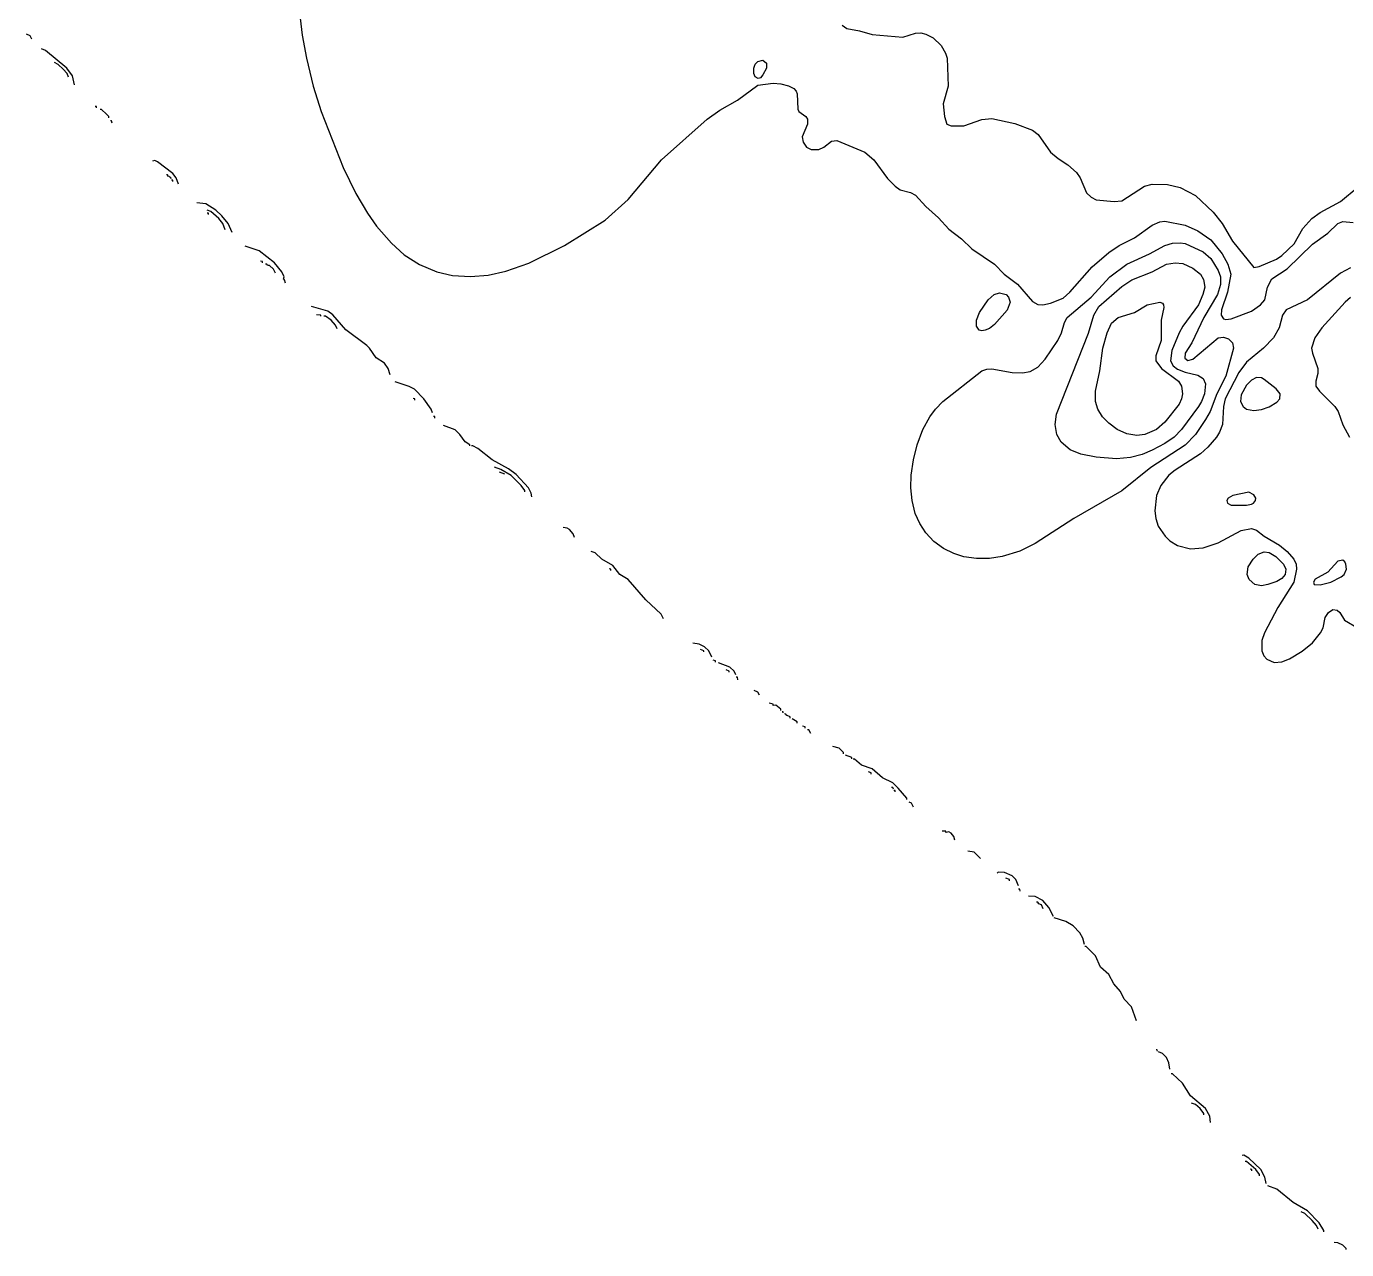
# Model space of a CAD drawing. Extents: x 474277 to 475042, y 254928 to 255625.
# Drawn here: x 474527.25 to 474567.03, y 255052.93 to 255089.81 of the extents above; entities that cross this region are included whole.
import ezdxf

# ---------------------------------------------------------------- set-up
doc = ezdxf.new("R2010")
doc.units = 0
doc.header["$MEASUREMENT"] = 0
doc.layers.add('BaseMapV2_DTM_export_MonNov09090547073261 — entities', color=1, linetype='CONTINUOUS')

msp = doc.modelspace()

# ---------------------------------------------------------------- linework, layer by layer
at = {"layer": 'BaseMapV2_DTM_export_MonNov09090547073261 — entities', "color": 15, "linetype": 'Continuous', "true_color": 0xb7484b}
for points in [[(474535.475, 255090.229, 90), (474535.557, 255089.539, 90), (474535.684, 255088.849, 90), (474535.893, 255088.005, 90), (474536.131, 255087.239, 90), (474536.793, 255085.552, 90), (474537.176, 255084.768, 90), (474537.527, 255084.171, 90), (474537.795, 255083.788, 90), (474538.249, 255083.267, 90), (474538.633, 255082.922, 90), (474539.093, 255082.626, 90), (474539.612, 255082.408, 90), (474540.09, 255082.298, 90), (474540.626, 255082.263, 90), (474541.163, 255082.308, 90), (474541.7, 255082.427, 90), (474542.39, 255082.67, 90), (474543.463, 255083.201, 90), (474544.69, 255083.963, 90), (474545.38, 255084.586, 90), (474546.39, 255085.782, 90), (474547.767, 255087.009, 90), (474548.141, 255087.279, 90), (474548.677, 255087.582, 90), (474549.291, 255088.031, 90), (474549.751, 255088.09, 90), (474549.981, 255088.077, 90), (474550.211, 255088.015, 90), (474550.379, 255087.929, 90), (474550.449, 255087.852, 90), (474550.476, 255087.775, 90), (474550.494, 255087.315, 90), (474550.531, 255087.239, 90), (474550.74, 255087.085, 90), (474550.789, 255087.009, 90), (474550.784, 255086.855, 90), (474550.63, 255086.472, 90), (474550.653, 255086.318, 90), (474550.762, 255086.165, 90), (474550.901, 255086.092, 90), (474551.131, 255086.092, 90), (474551.284, 255086.165, 90), (474551.514, 255086.344, 90), (474551.668, 255086.365, 90), (474552.511, 255086.015, 90), (474552.783, 255085.782, 90), (474553.201, 255085.22, 90), (474553.431, 255084.992, 90), (474553.585, 255084.878, 90), (474553.891, 255084.799, 90), (474554.045, 255084.714, 90), (474554.351, 255084.371, 90), (474554.735, 255084.032, 90), (474555.042, 255083.694, 90), (474555.425, 255083.4, 90), (474555.74, 255083.098, 90), (474556.424, 255082.638, 90), (474556.717, 255082.331, 90), (474557.112, 255082.03, 90), (474557.572, 255081.508, 90), (474557.725, 255081.421, 90), (474557.879, 255081.415, 90), (474558.109, 255081.465, 90), (474558.492, 255081.614, 90), (474558.697, 255081.795, 90), (474559.367, 255082.561, 90), (474559.872, 255082.99, 90), (474560.179, 255083.2, 90), (474560.639, 255083.436, 90), (474561.176, 255083.814, 90), (474561.406, 255083.914, 90), (474561.559, 255083.929, 90), (474562.172, 255083.812, 90), (474562.556, 255083.645, 90), (474562.939, 255083.369, 90), (474563.284, 255082.945, 90), (474563.46, 255082.638, 90), (474563.546, 255082.331, 90), (474563.447, 255081.795, 90), (474563.263, 255081.258, 90), (474563.25, 255081.104, 90), (474563.323, 255080.99, 90), (474563.399, 255080.966, 90), (474563.553, 255080.986, 90), (474564.166, 255081.223, 90), (474564.439, 255081.411, 90), (474564.571, 255081.564, 90), (474564.646, 255081.948, 90), (474564.779, 255082.196, 90), (474565.239, 255082.494, 90), (474566.006, 255083.242, 90), (474566.466, 255083.574, 90), (474566.77, 255083.865, 90), (474566.926, 255083.92, 90), (474567.233, 255083.895, 90)], [(474527.41, 255089.424, 90), (474527.361, 255089.517, 90), (474527.246, 255089.575, 90)], [(474551.834, 255089.846, 89.75), (474551.974, 255089.738, 89.75), (474552.358, 255089.677, 89.75), (474552.741, 255089.565, 89.75), (474553.661, 255089.486, 89.75), (474554.045, 255089.604, 89.75), (474554.198, 255089.608, 89.75), (474554.351, 255089.569, 89.75), (474554.573, 255089.462, 89.75), (474554.812, 255089.232, 89.75), (474554.947, 255089.002, 89.75), (474554.994, 255088.849, 89.75), (474555.031, 255088.005, 89.75), (474554.875, 255087.469, 89.75), (474554.92, 255087.085, 89.75), (474554.986, 255086.855, 89.75), (474555.118, 255086.807, 89.75), (474555.502, 255086.806, 89.75), (474556.038, 255086.999, 89.75), (474556.345, 255087.031, 89.75), (474557.035, 255086.875, 89.75), (474557.572, 255086.679, 89.75), (474557.735, 255086.548, 89.75), (474558.109, 255086.015, 89.75), (474558.339, 255085.822, 89.75), (474558.637, 255085.628, 89.75), (474558.892, 255085.398, 89.75), (474559.003, 255085.245, 89.75), (474559.2, 255084.785, 89.75), (474559.335, 255084.654, 89.75), (474559.489, 255084.577, 89.75), (474560.025, 255084.524, 89.75), (474560.256, 255084.547, 89.75), (474560.946, 255084.987, 89.75), (474561.176, 255085.052, 89.75), (474561.636, 255085.042, 89.75), (474562.019, 255084.953, 89.75), (474562.484, 255084.708, 89.75), (474563.016, 255084.208, 89.75), (474563.286, 255083.865, 89.75), (474563.598, 255083.328, 89.75), (474564.243, 255082.536, 89.75), (474564.396, 255082.562, 89.75), (474564.921, 255082.791, 89.75), (474565.086, 255082.899, 89.75), (474565.457, 255083.251, 89.75), (474565.716, 255083.711, 89.75), (474565.984, 255084.018, 89.75), (474566.236, 255084.2, 89.75), (474566.85, 255084.529, 89.75), (474567.386, 255084.968, 89.75)], [(474528.7, 255088.044, 90), (474528.636, 255088.312, 90), (474528.463, 255088.542, 90), (474527.821, 255089.076, 90), (474527.706, 255089.127, 90)], [(474528.52, 255088.274, 89.75), (474528.474, 255088.389, 89.75), (474528.358, 255088.521, 89.75), (474528.205, 255088.659, 89.75), (474528.09, 255088.716, 89.75)], [(474549.298, 255088.235, 90), (474549.214, 255088.283, 90), (474549.174, 255088.389, 90), (474549.165, 255088.542, 90), (474549.214, 255088.668, 90), (474549.291, 255088.748, 90), (474549.444, 255088.787, 90), (474549.556, 255088.695, 90), (474549.548, 255088.542, 90), (474549.444, 255088.344, 90), (474549.367, 255088.257, 90), (474549.298, 255088.235, 90)], [(474529.36, 255087.354, 90), (474529.36, 255087.392, 90), (474529.317, 255087.394, 90)], [(474529.728, 255087.047, 90), (474529.728, 255087.085, 90), (474529.656, 255087.162, 90), (474529.508, 255087.302, 90), (474529.47, 255087.302, 90)], [(474529.827, 255086.893, 90), (474529.815, 255086.954, 90), (474529.777, 255086.954, 90)], [(474531.831, 255085.053, 90), (474531.762, 255085.245, 90), (474531.655, 255085.369, 90), (474531.195, 255085.723, 90), (474531.119, 255085.763, 90), (474531.049, 255085.743, 90)], [(474531.532, 255085.283, 89.75), (474531.502, 255085.334, 89.75), (474531.464, 255085.334, 89.75)], [(474531.607, 255085.207, 89.75), (474531.604, 255085.245, 89.75), (474531.54, 255085.279, 89.75)], [(474531.656, 255085.13, 89.75), (474531.655, 255085.17, 89.75), (474531.617, 255085.172, 89.75)], [(474533.449, 255083.596, 90), (474533.323, 255083.865, 90), (474533.14, 255084.095, 90), (474532.959, 255084.262, 90), (474532.652, 255084.452, 90), (474532.384, 255084.482, 90)], [(474533.235, 255083.673, 89.75), (474533.165, 255083.865, 89.75), (474533.043, 255084.018, 89.75), (474532.805, 255084.224, 89.75), (474532.69, 255084.268, 89.75)], [(474532.733, 255084.133, 89.5), (474532.733, 255084.171, 89.5), (474532.69, 255084.174, 89.5)], [(474534.991, 255082.182, 90), (474535.01, 255082.255, 90), (474534.941, 255082.408, 90), (474534.722, 255082.675, 90), (474534.262, 255083.04, 90), (474533.841, 255083.176, 90)], [(474556.655, 255073.82, 90.25), (474556.268, 255073.763, 90.25), (474555.885, 255073.76, 90.25), (474555.502, 255073.816, 90.25), (474555.195, 255073.91, 90.25), (474554.888, 255074.061, 90.25), (474554.594, 255074.28, 90.25), (474554.351, 255074.535, 90.25), (474554.169, 255074.817, 90.25), (474554.034, 255075.124, 90.25), (474553.938, 255075.507, 90.25), (474553.903, 255075.89, 90.25), (474553.916, 255076.274, 90.25), (474553.98, 255076.734, 90.25), (474554.092, 255077.194, 90.25), (474554.262, 255077.654, 90.25), (474554.471, 255078.037, 90.25), (474554.641, 255078.267, 90.25), (474554.861, 255078.497, 90.25), (474556.038, 255079.423, 90.25), (474556.192, 255079.473, 90.25), (474556.345, 255079.478, 90.25), (474556.958, 255079.369, 90.25), (474557.265, 255079.357, 90.25), (474557.495, 255079.406, 90.25), (474557.725, 255079.532, 90.25), (474557.955, 255079.776, 90.25), (474558.333, 255080.338, 90.25), (474558.445, 255080.568, 90.25), (474558.533, 255080.874, 90.25), (474558.617, 255081.028, 90.25), (474559.335, 255081.639, 90.25), (474559.904, 255082.255, 90.25), (474560.409, 255082.634, 90.25), (474561.099, 255082.946, 90.25), (474561.559, 255083.202, 90.25), (474561.789, 255083.274, 90.25), (474562.019, 255083.285, 90.25), (474562.172, 255083.256, 90.25), (474562.709, 255083.006, 90.25), (474562.939, 255082.804, 90.25), (474563.169, 255082.45, 90.25), (474563.234, 255082.255, 90.25), (474563.235, 255082.025, 90.25), (474563.145, 255081.718, 90.25), (474562.736, 255081.028, 90.25), (474562.374, 255080.261, 90.25), (474562.174, 255079.954, 90.25), (474562.158, 255079.801, 90.25), (474562.249, 255079.735, 90.25), (474562.402, 255079.769, 90.25), (474563.169, 255080.419, 90.25), (474563.323, 255080.435, 90.25), (474563.476, 255080.388, 90.25), (474563.598, 255080.261, 90.25), (474563.629, 255080.108, 90.25), (474563.393, 255079.264, 90.25), (474563.125, 255078.727, 90.25), (474562.923, 255078.191, 90.25), (474562.786, 255077.95, 90.25), (474562.476, 255077.501, 90.25), (474562.172, 255077.183, 90.25), (474561.137, 255076.504, 90.25), (474560.256, 255075.808, 90.25), (474558.811, 255074.97, 90.25), (474557.649, 255074.211, 90.25), (474557.188, 255073.986, 90.25), (474556.655, 255073.82, 90.25)], [(474534.359, 255082.676, 89.75), (474534.359, 255082.715, 89.75), (474534.301, 255082.729, 89.75)], [(474534.526, 255082.6, 89.75), (474534.492, 255082.642, 89.75), (474534.454, 255082.642, 89.75)], [(474534.75, 255082.37, 89.75), (474534.694, 255082.485, 89.75), (474534.569, 255082.597, 89.75), (474534.531, 255082.599, 89.75)], [(474560.524, 255076.811, 90.5), (474560.102, 255076.771, 90.5), (474559.489, 255076.817, 90.5), (474559.029, 255076.905, 90.5), (474558.704, 255077.041, 90.5), (474558.434, 255077.271, 90.5), (474558.298, 255077.501, 90.5), (474558.248, 255077.807, 90.5), (474558.29, 255078.114, 90.5), (474559.259, 255080.552, 90.5), (474559.414, 255081.104, 90.5), (474559.565, 255081.357, 90.5), (474560.256, 255081.961, 90.5), (474560.562, 255082.162, 90.5), (474561.176, 255082.411, 90.5), (474561.607, 255082.638, 90.5), (474561.866, 255082.675, 90.5), (474562.096, 255082.654, 90.5), (474562.402, 255082.52, 90.5), (474562.632, 255082.331, 90.5), (474562.723, 255082.178, 90.5), (474562.76, 255081.948, 90.5), (474562.703, 255081.718, 90.5), (474562.568, 255081.411, 90.5), (474562.096, 255080.764, 90.5), (474561.984, 255080.568, 90.5), (474561.769, 255080.031, 90.5), (474561.732, 255079.724, 90.5), (474561.812, 255079.571, 90.5), (474561.942, 255079.475, 90.5), (474562.172, 255079.379, 90.5), (474562.556, 255079.29, 90.5), (474562.709, 255079.191, 90.5), (474562.785, 255079.034, 90.5), (474562.75, 255078.727, 90.5), (474562.665, 255078.497, 90.5), (474562.572, 255078.344, 90.5), (474562.06, 255077.654, 90.5), (474561.839, 255077.424, 90.5), (474561.559, 255077.229, 90.5), (474561.176, 255077.031, 90.5), (474560.869, 255076.903, 90.5), (474560.524, 255076.811, 90.5)], [(474567.156, 255082.526, 90), (474566.85, 255082.365, 90), (474565.853, 255081.563, 90), (474565.217, 255081.258, 90), (474565.105, 255081.104, 90), (474565.006, 255080.721, 90), (474564.827, 255080.414, 90), (474564.533, 255080.108, 90), (474564.013, 255079.685, 90), (474563.783, 255079.371, 90), (474563.372, 255078.574, 90), (474563.323, 255078.344, 90), (474563.294, 255077.807, 90), (474563.208, 255077.577, 90), (474563.11, 255077.424, 90), (474562.851, 255077.117, 90), (474562.632, 255076.919, 90), (474561.866, 255076.43, 90), (474561.673, 255076.274, 90), (474561.435, 255075.967, 90), (474561.31, 255075.66, 90), (474561.256, 255075.2, 90), (474561.284, 255074.97, 90), (474561.358, 255074.74, 90), (474561.562, 255074.434, 90), (474561.712, 255074.295, 90), (474561.942, 255074.156, 90), (474562.326, 255074.057, 90), (474562.709, 255074.08, 90), (474563.169, 255074.237, 90), (474563.859, 255074.607, 90), (474564.166, 255074.67, 90), (474564.319, 255074.616, 90), (474564.552, 255074.434, 90), (474565.009, 255074.167, 90), (474565.242, 255073.974, 90), (474565.446, 255073.744, 90), (474565.511, 255073.59, 90), (474565.521, 255073.437, 90), (474565.444, 255073.053, 90), (474564.966, 255072.287, 90), (474564.564, 255071.52, 90), (474564.48, 255071.29, 90), (474564.48, 255070.983, 90), (474564.544, 255070.83, 90), (474564.626, 255070.731, 90), (474564.856, 255070.623, 90), (474565.086, 255070.644, 90), (474565.316, 255070.738, 90), (474565.7, 255070.973, 90), (474566.006, 255071.224, 90), (474566.249, 255071.52, 90), (474566.326, 255071.673, 90), (474566.393, 255071.98, 90), (474566.491, 255072.133, 90), (474566.62, 255072.224, 90), (474566.754, 255072.21, 90), (474566.831, 255072.133, 90), (474566.969, 255071.903, 90), (474567.386, 255071.667, 90)], [(474535.055, 255082.063, 90), (474535.029, 255082.17, 90), (474534.991, 255082.17, 90)], [(474556.143, 255080.644, 90.25), (474556.038, 255080.628, 90.25), (474555.962, 255080.652, 90.25), (474555.885, 255080.765, 90.25), (474555.883, 255080.951, 90.25), (474555.972, 255081.181, 90.25), (474556.237, 255081.564, 90.25), (474556.416, 255081.718, 90.25), (474556.575, 255081.768, 90.25), (474556.778, 255081.718, 90.25), (474556.849, 255081.641, 90.25), (474556.891, 255081.488, 90.25), (474556.805, 255081.251, 90.25), (474556.422, 255080.819, 90.25), (474556.268, 255080.699, 90.25), (474556.143, 255080.644, 90.25)], [(474567.156, 255081.63, 89.75), (474566.99, 255081.488, 89.75), (474566.284, 255080.721, 89.75), (474566.075, 255080.414, 89.75), (474565.979, 255080.108, 89.75), (474566.003, 255079.954, 89.75), (474566.168, 255079.494, 89.75), (474566.164, 255079.341, 89.75), (474566.106, 255079.111, 89.75), (474566.109, 255078.958, 89.75), (474566.215, 255078.804, 89.75), (474566.679, 255078.344, 89.75), (474566.778, 255078.191, 89.75), (474566.926, 255077.793, 89.75), (474567.121, 255077.424, 89.75)], [(474538.208, 255079.303, 90), (474538.149, 255079.494, 90), (474538.041, 255079.648, 90), (474537.789, 255079.812, 90), (474537.591, 255080.108, 90), (474537.509, 255080.184, 90), (474536.869, 255080.661, 90), (474536.486, 255081.106, 90), (474536.333, 255081.222, 90), (474535.834, 255081.361, 90)], [(474560.954, 255077.501, 90.75), (474560.716, 255077.474, 90.75), (474560.409, 255077.523, 90.75), (474560.125, 255077.654, 90.75), (474559.872, 255077.841, 90.75), (474559.679, 255078.037, 90.75), (474559.536, 255078.267, 90.75), (474559.471, 255078.497, 90.75), (474559.469, 255078.804, 90.75), (474559.597, 255079.418, 90.75), (474559.692, 255080.108, 90.75), (474559.819, 255080.568, 90.75), (474559.949, 255080.855, 90.75), (474560.155, 255081.028, 90.75), (474560.639, 255081.182, 90.75), (474561.022, 255081.415, 90.75), (474561.406, 255081.49, 90.75), (474561.482, 255081.463, 90.75), (474561.521, 255081.411, 90.75), (474561.527, 255081.334, 90.75), (474561.448, 255080.951, 90.75), (474561.448, 255080.338, 90.75), (474561.285, 255079.878, 90.75), (474561.29, 255079.724, 90.75), (474561.456, 255079.494, 90.75), (474561.972, 255079.111, 90.75), (474562.059, 255078.958, 90.75), (474562.093, 255078.727, 90.75), (474562.063, 255078.574, 90.75), (474561.987, 255078.421, 90.75), (474561.559, 255077.869, 90.75), (474561.309, 255077.654, 90.75), (474560.954, 255077.501, 90.75)], [(474536.117, 255081.066, 89.75), (474536.117, 255081.104, 89.75), (474535.987, 255081.108, 89.75)], [(474536.614, 255080.683, 89.75), (474536.562, 255080.798, 89.75), (474536.427, 255080.951, 89.75), (474536.256, 255081.072, 89.75), (474536.214, 255081.066, 89.75)], [(474564.473, 255078.257, 89.75), (474564.703, 255078.333, 89.75), (474564.933, 255078.472, 89.75), (474565.022, 255078.574, 89.75), (474565.035, 255078.727, 89.75), (474564.911, 255078.881, 89.75), (474564.549, 255079.161, 89.75), (474564.473, 255079.206, 89.75), (474564.319, 255079.216, 89.75), (474564.166, 255079.141, 89.75), (474564.013, 255078.985, 89.75), (474563.859, 255078.697, 89.75), (474563.833, 255078.497, 89.75), (474563.914, 255078.344, 89.75), (474564.022, 255078.267, 89.75), (474564.243, 255078.227, 89.75), (474564.473, 255078.257, 89.75)], [(474539.488, 255078.152, 90), (474539.443, 255078.267, 90), (474539.228, 255078.574, 90), (474538.94, 255078.866, 90), (474538.786, 255078.946, 90), (474538.364, 255079.089, 90)], [(474538.949, 255078.536, 89.75), (474538.949, 255078.574, 89.75), (474538.901, 255078.583, 89.75)], [(474539.559, 255077.999, 90), (474539.553, 255078.047, 90), (474539.515, 255078.047, 90)], [(474540.612, 255077.156, 90), (474540.612, 255077.194, 90), (474540.473, 255077.277, 90), (474540.311, 255077.501, 90), (474540.166, 255077.643, 90), (474539.821, 255077.77, 90)], [(474542.484, 255075.622, 90), (474542.462, 255075.737, 90), (474542.377, 255075.89, 90), (474542.007, 255076.297, 90), (474541.777, 255076.462, 90), (474541.281, 255076.734, 90), (474540.856, 255077.083, 90), (474540.703, 255077.16, 90), (474540.659, 255077.156, 90)], [(474542.271, 255075.775, 89.75), (474542.271, 255075.814, 89.75), (474542.159, 255075.967, 89.75), (474541.853, 255076.267, 89.75), (474541.547, 255076.445, 89.75), (474541.355, 255076.513, 89.75)], [(474541.662, 255076.306, 89.5), (474541.508, 255076.364, 89.5)], [(474564.166, 255075.4, 89.75), (474564.233, 255075.43, 89.75), (474564.294, 255075.507, 89.75), (474564.297, 255075.584, 89.75), (474564.243, 255075.682, 89.75), (474564.089, 255075.763, 89.75), (474563.607, 255075.66, 89.75), (474563.464, 255075.584, 89.75), (474563.423, 255075.507, 89.75), (474563.443, 255075.43, 89.75), (474563.553, 255075.375, 89.75), (474564.013, 255075.367, 89.75), (474564.166, 255075.4, 89.75)], [(474543.766, 255074.395, 90), (474543.727, 255074.51, 90), (474543.617, 255074.637, 90), (474543.54, 255074.682, 90), (474543.425, 255074.698, 90)], [(474546.452, 255071.942, 90), (474546.377, 255072.082, 90), (474545.917, 255072.52, 90), (474545.38, 255073.127, 90), (474545.133, 255073.283, 90), (474544.92, 255073.552, 90), (474544.588, 255073.744, 90), (474544.384, 255073.934, 90), (474544.269, 255073.979, 90)], [(474564.659, 255072.977, 90.25), (474564.473, 255072.94, 90.25), (474564.266, 255072.977, 90.25), (474564.099, 255073.13, 90.25), (474564.04, 255073.283, 90.25), (474564.071, 255073.513, 90.25), (474564.215, 255073.744, 90.25), (474564.366, 255073.897, 90.25), (474564.549, 255073.965, 90.25), (474564.703, 255073.946, 90.25), (474564.906, 255073.82, 90.25), (474565.135, 255073.59, 90.25), (474565.201, 255073.437, 90.25), (474565.179, 255073.283, 90.25), (474565.086, 255073.159, 90.25), (474564.933, 255073.069, 90.25), (474564.659, 255072.977, 90.25)], [(474566.236, 255072.971, 89.75), (474566.561, 255073.053, 89.75), (474566.869, 255073.207, 89.75), (474566.963, 255073.283, 89.75), (474567.028, 255073.437, 89.75), (474567.016, 255073.59, 89.75), (474566.977, 255073.667, 89.75), (474566.926, 255073.711, 89.75), (474566.773, 255073.687, 89.75), (474566.466, 255073.351, 89.75), (474566.083, 255073.136, 89.75), (474566.04, 255073.053, 89.75), (474566.059, 255072.977, 89.75), (474566.236, 255072.971, 89.75)], [(474544.858, 255073.398, 89.75), (474544.858, 255073.437, 89.75), (474544.805, 255073.451, 89.75)], [(474547.905, 255070.791, 90), (474547.814, 255070.983, 90), (474547.681, 255071.103, 90), (474547.527, 255071.176, 90), (474547.336, 255071.214, 90)], [(474547.659, 255070.945, 89.75), (474547.659, 255070.983, 89.75), (474547.566, 255071.02, 89.75)], [(474548.018, 255070.638, 90), (474548.018, 255070.676, 90), (474547.949, 255070.702, 90)], [(474548.632, 255070.255, 90), (474548.58, 255070.37, 90), (474548.447, 255070.488, 90), (474548.102, 255070.616, 90)], [(474548.426, 255070.331, 89.75), (474548.426, 255070.37, 89.75), (474548.332, 255070.406, 89.75)], [(474548.692, 255070.101, 90), (474548.677, 255070.181, 90), (474548.639, 255070.181, 90)], [(474549.344, 255069.641, 90), (474549.291, 255069.734, 90), (474549.176, 255069.783, 90)], [(474549.751, 255069.335, 90), (474549.751, 255069.373, 90), (474549.636, 255069.398, 90)], [(474549.986, 255069.181, 90), (474549.984, 255069.22, 90), (474549.828, 255069.342, 90), (474549.751, 255069.335, 90)], [(474550.058, 255069.105, 90), (474550.058, 255069.143, 90), (474550.019, 255069.143, 90)], [(474550.162, 255069.028, 90), (474550.134, 255069.073, 90), (474550.096, 255069.076, 90)], [(474550.26, 255068.951, 90), (474550.26, 255068.99, 90), (474550.173, 255069.026, 90)], [(474550.478, 255068.798, 90), (474550.478, 255068.836, 90), (474550.326, 255068.924, 90)], [(474550.712, 255068.645, 90), (474550.712, 255068.683, 90), (474550.633, 255068.71, 90)], [(474550.884, 255068.491, 90), (474550.824, 255068.598, 90), (474550.786, 255068.598, 90)], [(474551.877, 255067.878, 90), (474551.877, 255067.916, 90), (474551.744, 255068.041, 90), (474551.553, 255068.09, 90)], [(474552.12, 255067.724, 90), (474552.12, 255067.763, 90), (474551.936, 255067.832, 90)], [(474553.778, 255066.498, 90), (474553.778, 255066.536, 90), (474553.519, 255066.843, 90), (474553.355, 255066.998, 90), (474553.048, 255067.146, 90), (474552.741, 255067.424, 90), (474552.418, 255067.533, 90), (474552.205, 255067.712, 90), (474552.166, 255067.714, 90)], [(474552.709, 255067.264, 89.75), (474552.709, 255067.303, 89.75), (474552.626, 255067.329, 89.75)], [(474553.376, 255066.804, 89.75), (474553.355, 255066.859, 89.75), (474553.316, 255066.862, 89.75)], [(474553.434, 255066.728, 89.75), (474553.431, 255066.769, 89.75), (474553.393, 255066.772, 89.75)], [(474553.984, 255066.268, 90), (474553.925, 255066.383, 90), (474553.853, 255066.42, 90)], [(474554.957, 255065.501, 90), (474554.957, 255065.539, 90), (474554.85, 255065.54, 90)], [(474555.232, 255065.271, 90), (474555.195, 255065.386, 90), (474555.118, 255065.477, 90), (474555.042, 255065.522, 90), (474554.965, 255065.501, 90)], [(474556, 255064.719, 90), (474555.808, 255064.91, 90), (474555.617, 255064.944, 90)], [(474557.143, 255063.891, 90), (474557.066, 255064.082, 90), (474556.958, 255064.193, 90), (474556.728, 255064.297, 90), (474556.537, 255064.309, 90), (474556.502, 255064.274, 90)], [(474556.88, 255064.044, 89.75), (474556.88, 255064.082, 89.75), (474556.767, 255064.127, 89.75)], [(474557.198, 255063.737, 90), (474557.188, 255063.794, 90), (474557.15, 255063.794, 90)], [(474558.197, 255062.971, 90), (474558.058, 255063.239, 90), (474557.879, 255063.455, 90), (474557.649, 255063.574, 90), (474557.451, 255063.584, 90)], [(474557.758, 255063.354, 89.75), (474557.725, 255063.4, 89.75), (474557.687, 255063.399, 89.75)], [(474557.893, 255063.201, 89.75), (474557.835, 255063.316, 89.75), (474557.764, 255063.352, 89.75)], [(474559.136, 255062.127, 90), (474559.081, 255062.319, 90), (474558.994, 255062.472, 90), (474558.799, 255062.684, 90), (474558.569, 255062.818, 90), (474558.224, 255062.929, 90)], [(474560.701, 255059.827, 90), (474560.552, 255060.249, 90), (474560.327, 255060.479, 90), (474560.22, 255060.709, 90), (474560.021, 255060.939, 90), (474559.872, 255061.216, 90), (474559.617, 255061.437, 90), (474559.472, 255061.782, 90), (474559.182, 255062.065, 90), (474559.144, 255062.065, 90)], [(474561.333, 255058.907, 90), (474561.329, 255058.947, 90), (474561.291, 255058.947, 90)], [(474561.711, 255058.37, 90), (474561.682, 255058.562, 90), (474561.61, 255058.715, 90), (474561.482, 255058.836, 90), (474561.367, 255058.893, 90)], [(474562.929, 255056.76, 90), (474562.908, 255056.951, 90), (474562.778, 255057.181, 90), (474562.33, 255057.565, 90), (474562.09, 255057.948, 90), (474561.789, 255058.226, 90), (474561.751, 255058.226, 90)], [(474562.732, 255056.99, 89.75), (474562.734, 255057.028, 89.75), (474562.618, 255057.181, 89.75), (474562.479, 255057.299, 89.75), (474562.364, 255057.345, 89.75)], [(474564.611, 255054.92, 90), (474564.573, 255055.111, 90), (474564.454, 255055.341, 90), (474564.089, 255055.679, 90), (474563.936, 255055.772, 90), (474563.892, 255055.763, 90)], [(474564.411, 255055.15, 89.75), (474564.413, 255055.188, 89.75), (474564.296, 255055.341, 89.75), (474564.013, 255055.578, 89.75), (474563.974, 255055.578, 89.75)], [(474564.179, 255055.303, 89.5), (474564.179, 255055.341, 89.5), (474564.128, 255055.352, 89.5)], [(474566.347, 255053.463, 90), (474566.352, 255053.501, 90), (474566.213, 255053.731, 90), (474565.853, 255054.095, 90), (474565.424, 255054.344, 90), (474564.933, 255054.752, 90), (474564.664, 255054.846, 90)], [(474566.174, 255053.539, 89.75), (474566.128, 255053.654, 89.75), (474565.999, 255053.808, 89.75), (474565.776, 255054.012, 89.75), (474565.661, 255054.062, 89.75)], [(474567.022, 255052.926, 90), (474567.021, 255052.964, 90), (474566.926, 255053.064, 90), (474566.773, 255053.131, 90), (474566.658, 255053.138, 90)]]:
    msp.add_polyline3d(points, dxfattribs=at)

doc.saveas('drawing.dxf')
